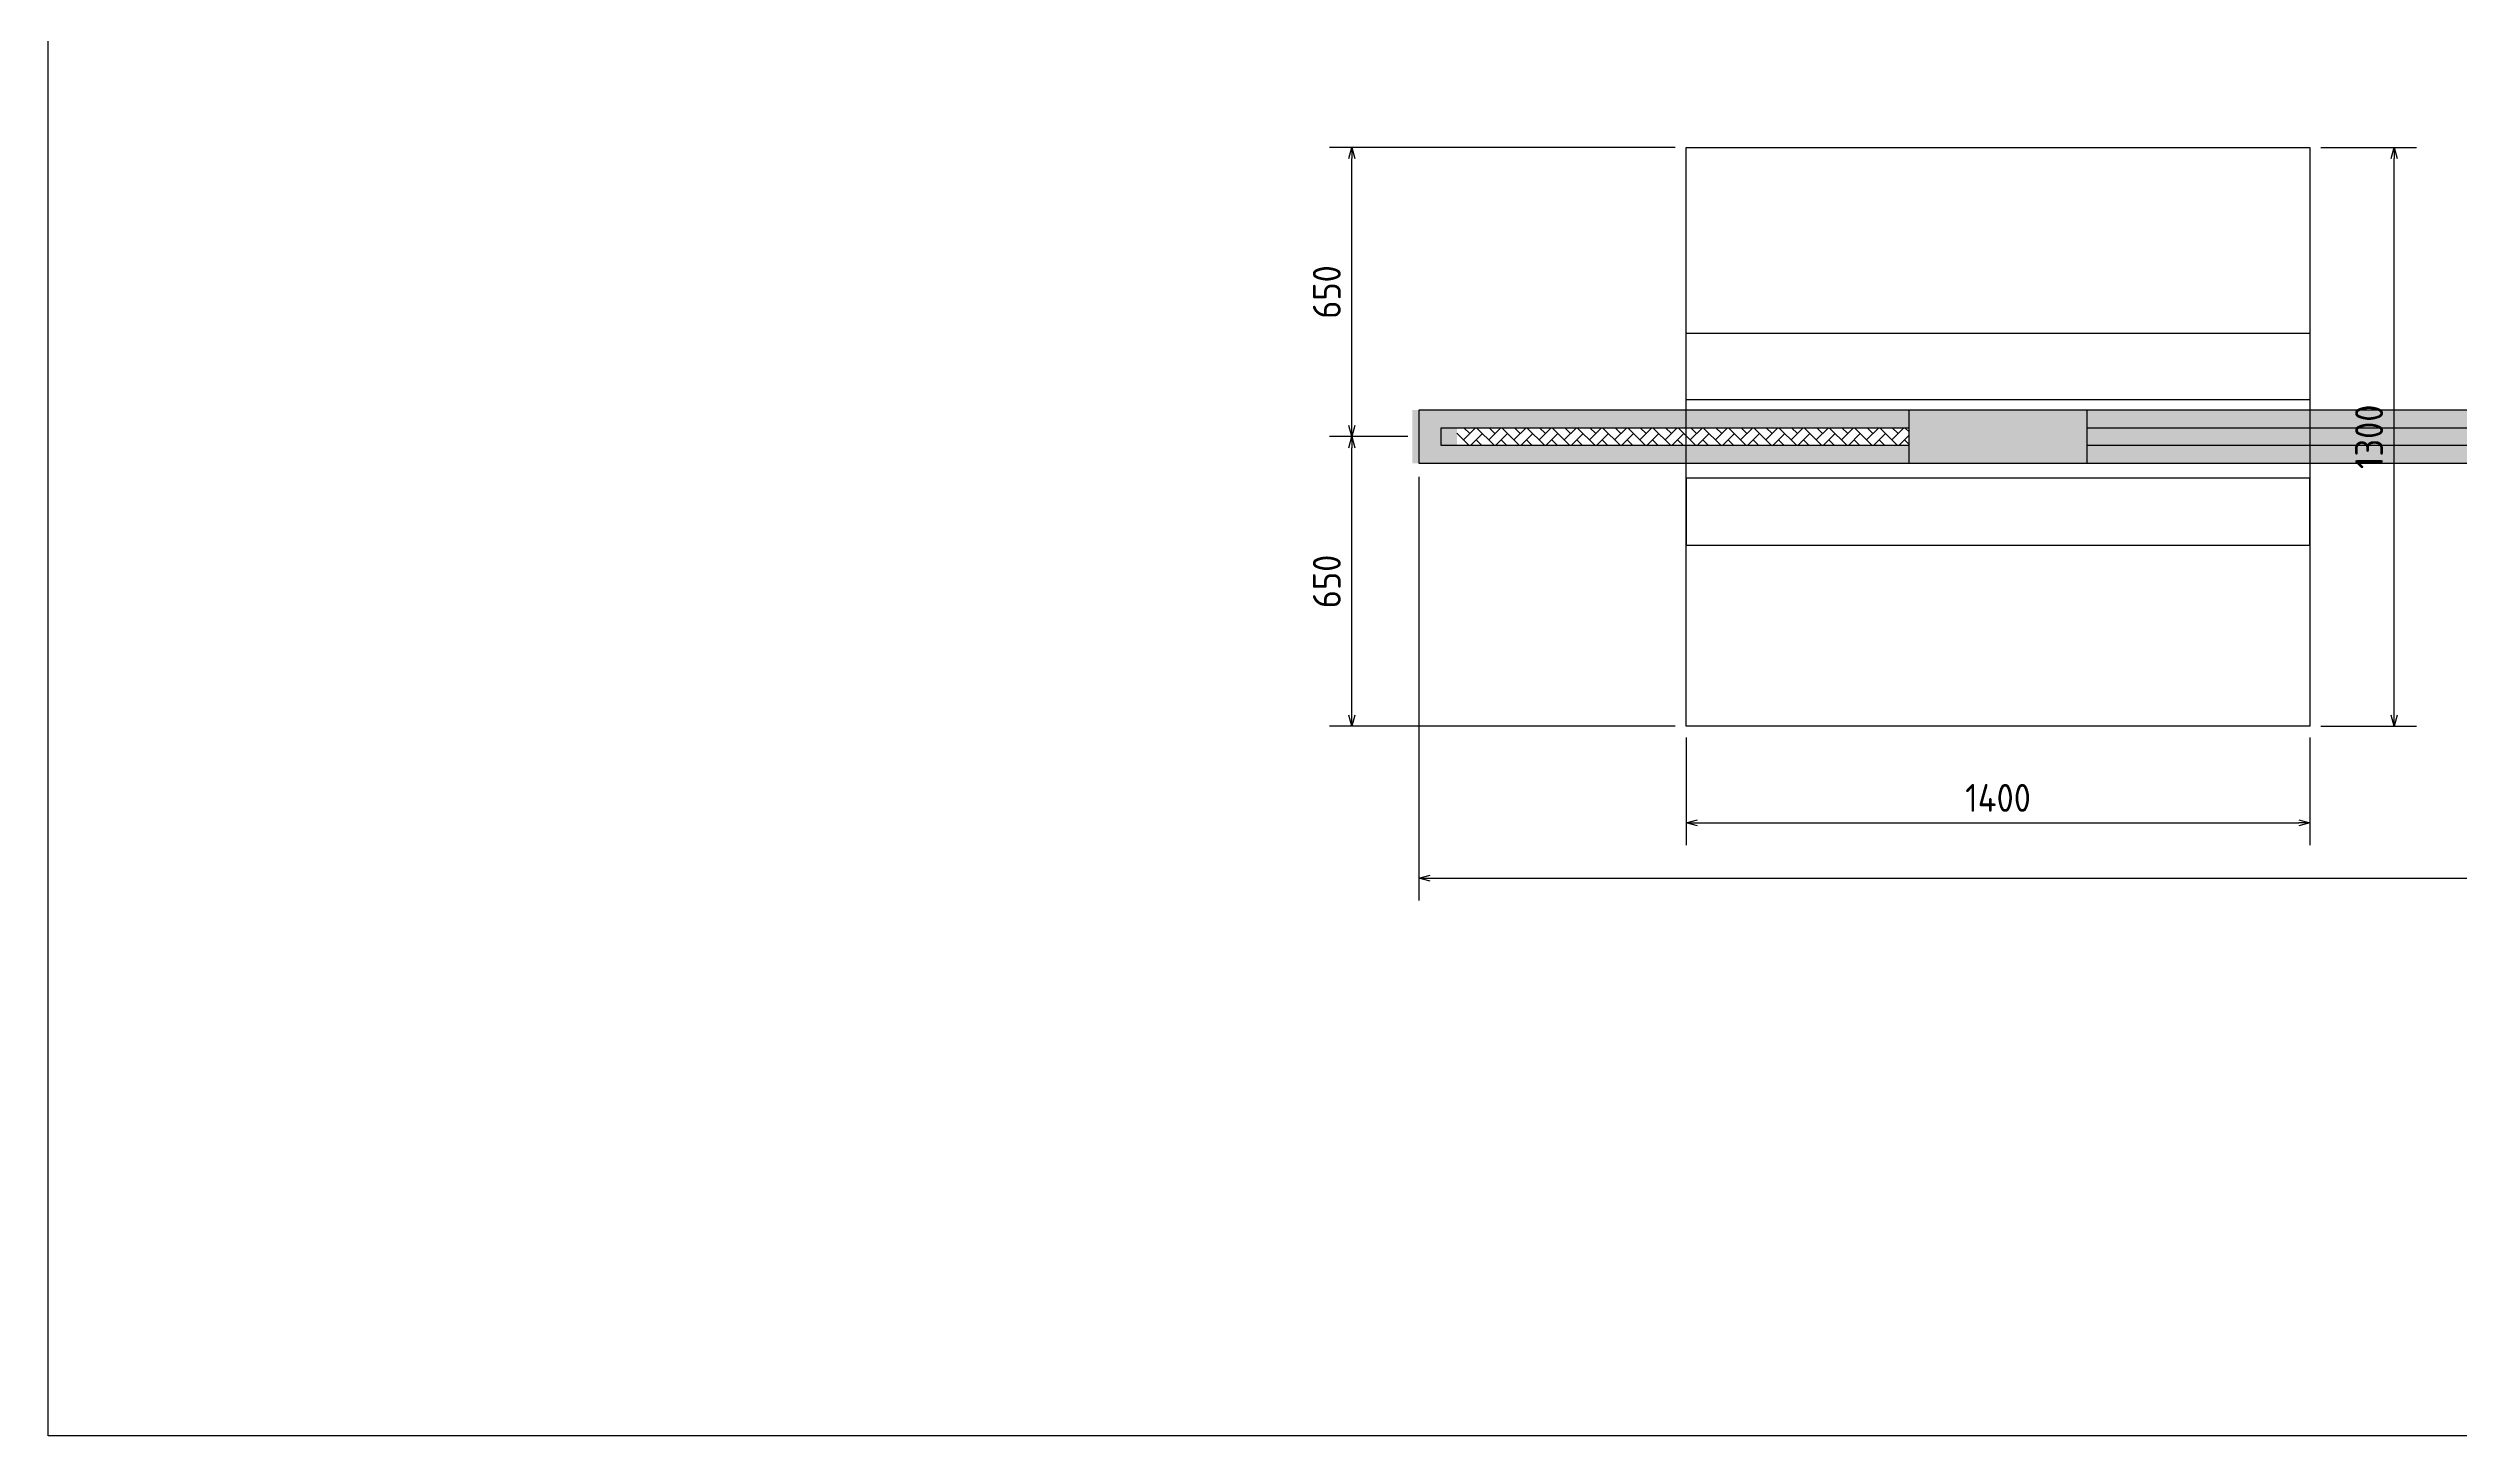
# Model space of a CAD drawing. Header units: centimetres. Extents: x -6122352 to 7132207, y -1694241 to 1947892.
# Drawn here: x 3006939 to 3012353, y -661811 to -658695 of the extents above; entities that cross this region are included whole.
import ezdxf

# ---------------------------------------------------------------- set-up
doc = ezdxf.new("R2010")
doc.units = ezdxf.units.CM
doc.header["$MEASUREMENT"] = 0
doc.header["$PDMODE"] = 66
doc.header["$PDSIZE"] = 100
doc.layers.add('00-MI-DIM', color=7, linetype='Continuous')
doc.layers.add('SECTION', color=130, linetype='Continuous')
doc.styles.add('Schueco-BEMSTIL', font='isocpeur.ttf', dxfattribs={"width": 0.9})
doc.dimstyles.new('MI- JWC-TXT-2.5 MM', dxfattribs={"dimscale": 1.5, "dimtxt": 2.5, "dimasz": 1, "dimexe": 2, "dimexo": 1, "dimgap": 1, "dimtad": 1, "dimdec": 0, "dimdsep": 46, "dimtxsty": 'Schueco-BEMSTIL', "dimblk": 'OPEN30', "dimcen": 0, "dimdle": 2, "dimclrd": 140, "dimclre": 8, "dimclrt": 40, "dimadec": 0, "dimazin": 2, "dimtfac": 1, "dimtdec": 0, "dimtix": 1, "dimtmove": 2, "dimatfit": 3, "dimldrblk": 'OPEN', "dimfxl": 2, "dimlwd": -1, "dimlwe": -1, "dimarcsym": 0})
pattern_1 = [(50, (-6574688.19, -3484041.66), (35.86300913, -3.13760675), [3.75, -41.25]), (355, (-6574688.19, -3484041.66), (-6.93756668, 37.60960669), [3, -33]), (100.45144446, (-6574685.203, -3484041.92), (28.92544234, 34.47199955), [3.1870096, -35.0571056]), (46.1842, (-6574688.19, -3484031.66), (53.36206653, -8.27596404), [5.625, -61.875]), (96.6356355, (-6574683.745, -3484032.35), (46.73309728, 48.70593004), [4.7805171, -52.585688]), (351.184164, (-6574688.19, -3484031.66), (46.73309725, 48.70593), [4.5, -49.50000005]), (21, (-6574683.19, -3484034.16), (29.84535261, -20.13094453), [3.75, -41.25]), (326, (-6574683.19, -3484034.16), (12.1657666, 36.25750225), [3, -33]), (71.45144474, (-6574680.704, -3484035.837), (42.01111884, 16.12655764), [3.1870095, -35.0571056]), (37.5, (-6574688.191, -3484041.659), (0.607992766, 16.644692692), [0, -32.6, 0, -33.5, 0, -33.125]), (7.5, (-6574688.191, -3484041.66), (13.153476872, 19.720585594), [0, -19.1, 0, -31.85, 0, -12.625]), (327.5, (-6574699.341, -3484041.659), (26.691121809, -1.127743587), [0, -12.5, 0, -39, 0, -51.75]), (317.5, (-6574704.341, -3484041.66), (29.159308467, 5.005249117), [0, -16.25, 0, -25.9, 0, -36.75])]
pattern_2 = [(45, (-6574688.191, -3484041.66), (0, 28.284271247), [60, -20]), (135, (-6574674.05, -3484027.517), (2e-15, 28.284271247), [60, -20])]

# ---------------------------------------------------------------- blocks, each defined once
blk = doc.blocks.new('_Open30')
at = {"color": 0, "linetype": 'ByBlock', "lineweight": -2}
for p, q in [((-1, 0.27), (0, 0)), ((0, 0), (-1, -0.27)), ((0, 0), (-1, 0))]:
    blk.add_line(p, q, dxfattribs=at)
blk = doc.blocks.new('*D184')
at = {"layer": '00-MI-DIM', "color": 8, "transparency": 16777216}
for p, q in [((3010016.1, -659657.1), (3010016.1, -660608.7)), ((3016016.1, -659657.1), (3016016.1, -660608.7))]:
    blk.add_line(p, q, dxfattribs=at)
at = {"layer": '00-MI-DIM', "color": 140, "transparency": 16777216}
blk.add_line((3010041.1, -660558.7), (3015991.1, -660558.7), dxfattribs=at)
at = {"layer": 'Defpoints', "color": 0, "transparency": 16777216}
for p in [(3010016.1, -659632.1), (3016016.1, -659632.1), (3016016.1, -660558.7)]:
    blk.add_point(p, dxfattribs=at)
at = {"layer": '00-MI-DIM', "color": 140, "transparency": 16777216, "xscale": 25, "yscale": 25, "zscale": 25, "rotation": 180}
blk.add_blockref('_Open30', (3010016.1, -660558.7), dxfattribs=at)
at = {"layer": '00-MI-DIM', "color": 140, "transparency": 16777216, "xscale": 25, "yscale": 25, "zscale": 25}
blk.add_blockref('_Open30', (3016016.1, -660558.7), dxfattribs=at)
at = {"layer": '00-MI-DIM', "color": 40, "transparency": 16777216, "insert": (3013016.1, -660502.5), "char_height": 62.5, "attachment_point": 5, "style": 'Schueco-BEMSTIL'}
blk.add_mtext('MAX 6000MM', dxfattribs=at)
blk = doc.blocks.new('_Open')
at = {"color": 0, "linetype": 'ByBlock', "lineweight": -2}
for p, q in [((-1, 0.2), (0, 0)), ((-1, -0.2), (0, 0)), ((0, 0), (-1, 0))]:
    blk.add_line(p, q, dxfattribs=at)
blk = doc.blocks.new('*D188')
at = {"layer": '00-MI-DIM', "color": 8, "transparency": 16777216}
for p, q in [((3010616.1, -660242.5), (3010616.1, -660484.6)), ((3012016.1, -660242.5), (3012016.1, -660484.6))]:
    blk.add_line(p, q, dxfattribs=at)
at = {"layer": '00-MI-DIM', "color": 140, "transparency": 16777216}
blk.add_line((3010641.1, -660434.6), (3011991.1, -660434.6), dxfattribs=at)
at = {"layer": 'Defpoints', "color": 0, "transparency": 16777216}
for p in [(3010616.1, -660217.5), (3012016.1, -660217.5), (3012016.1, -660434.6)]:
    blk.add_point(p, dxfattribs=at)
at = {"layer": '00-MI-DIM', "color": 140, "transparency": 16777216, "xscale": 25, "yscale": 25, "zscale": 25, "rotation": 180}
blk.add_blockref('_Open30', (3010616.1, -660434.6), dxfattribs=at)
at = {"layer": '00-MI-DIM', "color": 140, "transparency": 16777216, "xscale": 25, "yscale": 25, "zscale": 25}
blk.add_blockref('_Open30', (3012016.1, -660434.6), dxfattribs=at)
at = {"layer": '00-MI-DIM', "color": 40, "transparency": 16777216, "insert": (3011316.1, -660378.3), "char_height": 62.5, "attachment_point": 5, "style": 'Schueco-BEMSTIL'}
blk.add_mtext('1400', dxfattribs=at)
blk = doc.blocks.new('*D189')
at = {"layer": '00-MI-DIM', "color": 8, "transparency": 16777216}
for p, q in [((3009991.1, -659567.1), (3009815.3, -659567.1)), ((3010591.1, -660217.5), (3009815.3, -660217.5))]:
    blk.add_line(p, q, dxfattribs=at)
at = {"layer": '00-MI-DIM', "color": 140, "transparency": 16777216}
blk.add_line((3009865.3, -660192.5), (3009865.3, -659592.1), dxfattribs=at)
at = {"layer": 'Defpoints', "color": 0, "transparency": 16777216}
for p in [(3009865.3, -659567.1), (3010016.1, -659567.1), (3010616.1, -660217.5)]:
    blk.add_point(p, dxfattribs=at)
at = {"layer": '00-MI-DIM', "color": 140, "transparency": 16777216, "xscale": 25, "yscale": 25, "zscale": 25}
for p, rotation in [((3009865.3, -659567.1), 90), ((3009865.3, -660217.5), 270)]:
    blk.add_blockref('_Open30', p, dxfattribs=dict(at, rotation=rotation))
at = {"layer": '00-MI-DIM', "color": 40, "transparency": 16777216, "insert": (3009809.1, -659892.3), "char_height": 62.5, "attachment_point": 5, "rotation": 90, "style": 'Schueco-BEMSTIL'}
blk.add_mtext('650', dxfattribs=at)
blk = doc.blocks.new('*D190')
at = {"layer": '00-MI-DIM', "color": 8, "transparency": 16777216}
for p, q in [((3010591.1, -658917.5), (3009815.3, -658917.5)), ((3009991.1, -659567.1), (3009815.3, -659567.1))]:
    blk.add_line(p, q, dxfattribs=at)
at = {"layer": '00-MI-DIM', "color": 140, "transparency": 16777216}
blk.add_line((3009865.3, -659542.1), (3009865.3, -658942.5), dxfattribs=at)
at = {"layer": 'Defpoints', "color": 0, "transparency": 16777216}
for p in [(3009865.3, -658917.5), (3010616.1, -658917.5), (3010016.1, -659567.1)]:
    blk.add_point(p, dxfattribs=at)
at = {"layer": '00-MI-DIM', "color": 140, "transparency": 16777216, "xscale": 25, "yscale": 25, "zscale": 25}
for p, rotation in [((3009865.3, -658917.5), 90), ((3009865.3, -659567.1), 270)]:
    blk.add_blockref('_Open30', p, dxfattribs=dict(at, rotation=rotation))
at = {"layer": '00-MI-DIM', "color": 40, "transparency": 16777216, "insert": (3009809.1, -659242.3), "char_height": 62.5, "attachment_point": 5, "rotation": 90, "style": 'Schueco-BEMSTIL'}
blk.add_mtext('650', dxfattribs=at)
blk = doc.blocks.new('*D195')
at = {"layer": '00-MI-DIM', "color": 8, "transparency": 16777216}
for p, q in [((3012041.1, -658917.5), (3012255.4, -658917.5)), ((3012041.1, -660217.5), (3012255.4, -660217.5))]:
    blk.add_line(p, q, dxfattribs=at)
at = {"layer": '00-MI-DIM', "color": 140, "transparency": 16777216}
blk.add_line((3012205.4, -660192.5), (3012205.4, -658942.5), dxfattribs=at)
at = {"layer": 'Defpoints', "color": 0, "transparency": 16777216}
for p in [(3012016.1, -658917.5), (3012205.4, -658917.5), (3012016.1, -660217.5)]:
    blk.add_point(p, dxfattribs=at)
at = {"layer": '00-MI-DIM', "color": 140, "transparency": 16777216, "xscale": 25, "yscale": 25, "zscale": 25}
for p, rotation in [((3012205.4, -658917.5), 90), ((3012205.4, -660217.5), 270)]:
    blk.add_blockref('_Open30', p, dxfattribs=dict(at, rotation=rotation))
at = {"layer": '00-MI-DIM', "color": 40, "transparency": 16777216, "insert": (3012149.1, -659567.5), "char_height": 62.5, "attachment_point": 5, "rotation": 90, "style": 'Schueco-BEMSTIL'}
blk.add_mtext('1300', dxfattribs=at)

msp = doc.modelspace()

# ---------------------------------------------------------------- hatches: boundary and pattern name
at = {"layer": 'SECTION'}
h = msp.add_hatch(dxfattribs=at)
h.set_pattern_fill('AR-CONC', color=8, scale=5)
h.set_pattern_definition(pattern_1)
h.paths.add_polyline_path([(3010616.12627, -659507.07632), (3010001.12627, -659507.07632), (3010001.12627, -659627.07632), (3010616.12627, -659627.07632), (3010616.12627, -659587.07632), (3010101.12627, -659587.07632), (3010101.12627, -659547.07632), (3010616.12627, -659547.07632)])
h.paths.add_polyline_path([(3012016.12627, -659587.07632), (3010616.12627, -659587.07632), (3010616.12627, -659627.07632), (3012016.12627, -659627.07632)])
h.paths.add_polyline_path([(3012016.12627, -659507.07632), (3010616.12627, -659507.07632), (3010616.12627, -659547.07632), (3012016.12627, -659547.07632)])
h.paths.add_polyline_path([(3016031.12627, -659507.07632), (3012016.12627, -659507.07632), (3012016.12627, -659547.07632), (3015931.12627, -659547.07632), (3015931.12627, -659587.07632), (3012016.12627, -659587.07632), (3012016.12627, -659627.07632), (3016031.12627, -659627.07632)])
h = msp.add_hatch(dxfattribs=at)
h.set_pattern_fill('AR-CONC', color=8, scale=5)
h.set_pattern_definition(pattern_1)
h.paths.add_polyline_path([(3011116.44618, -659507.07632), (3011116.44618, -659627.07632), (3011515.80637, -659627.07632), (3011515.80637, -659507.07632)])
h.paths.add_polyline_path([(3014915.80637, -659627.07632), (3014915.80637, -659507.07632), (3014516.44618, -659507.07632), (3014516.44618, -659627.07632)])
h = msp.add_hatch(dxfattribs=at)
h.set_pattern_fill('AR-HBONE', color=8, scale=5)
h.set_pattern_definition(pattern_2)
h.paths.add_polyline_path([(3011116.44618, -659547.07632), (3010101.12627, -659547.07632), (3010101.12627, -659587.07632), (3011116.44618, -659587.07632)])
h = msp.add_hatch(dxfattribs=at)
h.set_pattern_fill('AR-HBONE', color=8, scale=5)
h.set_pattern_definition(pattern_2)
h.paths.add_polyline_path([(3014516.44618, -659547.07632), (3011515.80637, -659547.07632), (3011515.80637, -659587.07632), (3014516.44618, -659587.07632)])

# ---------------------------------------------------------------- linework, layer by layer
at = {"layer": 'Defpoints', "color": 0, "ltscale": 20}
msp.add_lwpolyline([(3006938.64219, -652518.22637), (3025661.85873, -652518.22637), (3025661.85873, -661810.59624), (3006938.64219, -661810.59624)], close=True, dxfattribs=at)
at = {"layer": 'SECTION', "color": 0}
for points in [[(3010616.12627, -658917.48945), (3012016.12627, -658917.48945), (3012016.12627, -660217.48945), (3010616.12627, -660217.48945)], [(3010616.12627, -659334.57025), (3012016.12627, -659334.57025), (3012016.12627, -659484.57025), (3010616.12627, -659484.57025)], [(3016016.12627, -659507.07632), (3016016.12627, -659627.07632), (3010016.12627, -659627.07632), (3010016.12627, -659507.07632)], [(3011116.44618, -659507.07632), (3011515.80637, -659507.07632), (3011515.80637, -659627.07632), (3011116.44618, -659627.07632)], [(3010616.12627, -659810.67913), (3012016.12627, -659810.67913), (3012016.12627, -659660.67913), (3010616.12627, -659660.67913)]]:
    msp.add_lwpolyline(points, close=True, dxfattribs=at)
for points in [[(3011116.44618, -659587.07632), (3010066.12627, -659587.07632), (3010066.12627, -659547.07632), (3011116.44618, -659547.07632)], [(3011515.80637, -659547.07632), (3014516.44618, -659547.07632)], [(3014516.44618, -659587.07632), (3011515.80637, -659587.07632)]]:
    msp.add_lwpolyline(points, dxfattribs=at)

# ---------------------------------------------------------------- dimensions: what is measured, and where the dimension line sits
at = {"layer": '00-MI-DIM', "color": 3}
for base, p1, p2, picture, middle in [((3009865.3142, -658917.48945), (3010016.12627, -659567.07632), (3010616.12627, -658917.48945), '*D190', (3009809.0642, -659242.28288)), ((3012205.39551, -658917.48945), (3012016.12627, -660217.48945), (3012016.12627, -658917.48945), '*D195', (3012149.14551, -659567.48945))]:
    dim = msp.add_linear_dim(base=base, p1=p1, p2=p2, angle=90, dimstyle='MI- JWC-TXT-2.5 MM', dxfattribs=at)
    dim.commit()
    dim.dimension.update_dxf_attribs({"geometry": picture, "text_midpoint": middle})
dim = msp.add_linear_dim(base=(3009865.3142, -659567.07632), p1=(3010616.12627, -660217.48945), p2=(3010016.12627, -659567.07632), angle=90, text='650', dimstyle='MI- JWC-TXT-2.5 MM', dxfattribs=at)
dim.commit()
dim.dimension.update_dxf_attribs({"geometry": '*D189', "text_midpoint": (3009809.0642, -659892.28288)})
dim = msp.add_linear_dim(base=(3016016.12627, -660558.70659), p1=(3010016.12627, -659632.07632), p2=(3016016.12627, -659632.07632), text='MAX 6000MM', dimstyle='MI- JWC-TXT-2.5 MM', dxfattribs=at)
dim.commit()
dim.dimension.update_dxf_attribs({"geometry": '*D184', "text_midpoint": (3013016.12627, -660502.45659)})
dim = msp.add_linear_dim(base=(3012016.12627, -660434.57752), p1=(3010616.12627, -660217.48945), p2=(3012016.12627, -660217.48945), dimstyle='MI- JWC-TXT-2.5 MM', dxfattribs=at)
dim.commit()
dim.dimension.update_dxf_attribs({"geometry": '*D188', "text_midpoint": (3011316.12627, -660378.32752)})

doc.saveas('drawing.dxf')
